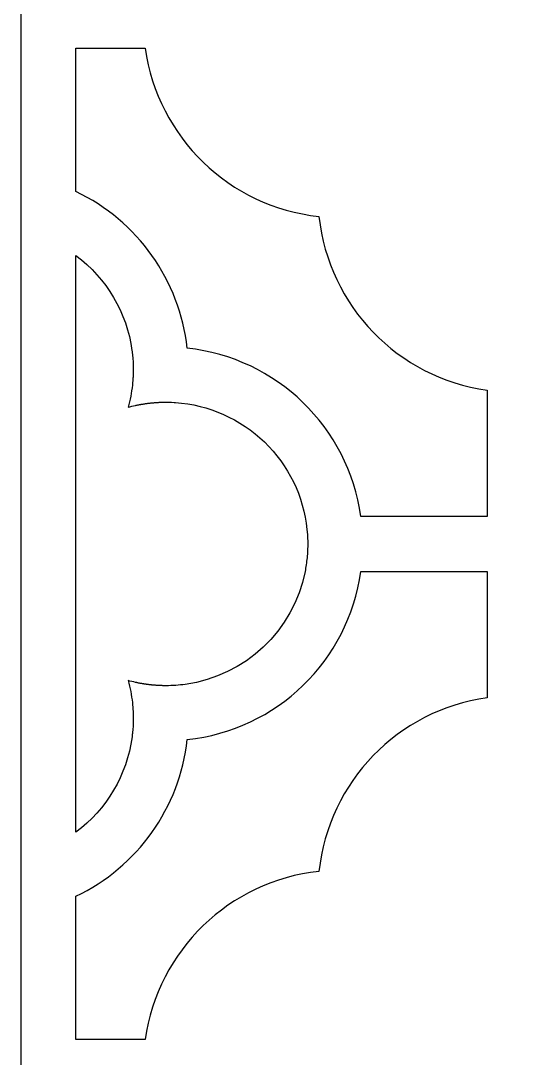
# Model space of a CAD drawing. Header units: centimetres. Extents: x -14 to -8.1, y -9 to 2.2.
# Drawn here: x -14.041 to -13.043, y -7.401 to -5.4 of the extents above; entities that cross this region are included whole.
import ezdxf

# ---------------------------------------------------------------- set-up
doc = ezdxf.new("R2010")
doc.units = ezdxf.units.CM
doc.header["$MEASUREMENT"] = 0
doc.layers.add('layer 1', color=7, linetype='Continuous')

msp = doc.modelspace()

# ---------------------------------------------------------------- linework, layer by layer
at = {"layer": 'layer 1', "lineweight": 30}
for points, knots in [([(-14.04071, 2.23468), (-14.04071, 2.23468), (-13.9345, 2.23468), (-13.9345, 2.23468), (-13.9345, 2.23468), (-13.9345, 2.23468), (-8.20693, 2.23468), (-8.20693, 2.23468), (-8.20693, 2.23468), (-8.20693, 2.23468), (-8.10073, 2.23468), (-8.10073, 2.23468), (-8.10073, 2.23468), (-8.10073, 2.23468), (-8.10073, 2.12848), (-8.10073, 2.12848), (-8.10073, 2.12848), (-8.10073, 2.12848), (-8.10073, -8.89401), (-8.10073, -8.89401), (-8.10073, -8.89401), (-8.10073, -8.89401), (-8.10073, -9.00021), (-8.10073, -9.00021), (-8.10073, -9.00021), (-8.10073, -9.00021), (-8.20693, -9.00021), (-8.20693, -9.00021), (-8.20693, -9.00021), (-8.20693, -9.00021), (-13.9345, -9.00021), (-13.9345, -9.00021), (-13.9345, -9.00021), (-13.9345, -9.00021), (-14.04071, -9.00021), (-14.04071, -9.00021), (-14.04071, -9.00021), (-14.04071, -9.00021), (-14.04071, -8.89401), (-14.04071, -8.89401), (-14.04071, -8.89401), (-14.04071, -8.89401), (-14.04071, 2.12848), (-14.04071, 2.12848), (-14.04071, 2.12848), (-14.04071, 2.12848), (-14.04071, 2.23468), (-14.04071, 2.23468)], [0, 0, 0, 0, 0.0769231, 0.0769231, 0.0769231, 0.0769231, 0.1538462, 0.1538462, 0.1538462, 0.1538462, 0.2307692, 0.2307692, 0.2307692, 0.2307692, 0.3076923, 0.3076923, 0.3076923, 0.3076923, 0.3846154, 0.3846154, 0.3846154, 0.3846154, 0.4615385, 0.4615385, 0.4615385, 0.4615385, 0.5384615, 0.5384615, 0.5384615, 0.5384615, 0.6153846, 0.6153846, 0.6153846, 0.6153846, 0.6923077, 0.6923077, 0.6923077, 0.6923077, 0.7692308, 0.7692308, 0.7692308, 0.7692308, 0.8461538, 0.8461538, 0.8461538, 0.8461538, 1, 1, 1, 1]), ([(-13.9345, -5.45354), (-13.9345, -5.45354), (-13.92429, -5.45354), (-13.92429, -5.45354), (-13.92429, -5.45354), (-13.92429, -5.45354), (-13.85188, -5.45354), (-13.85188, -5.45354), (-13.85188, -5.45354), (-13.85188, -5.45354), (-13.80071, -5.45354), (-13.80071, -5.45354), (-13.80071, -5.45354), (-13.77651, -5.62571), (-13.63864, -5.75934), (-13.46577, -5.77782), (-13.46577, -5.77782), (-13.44715, -5.95067), (-13.31368, -6.08869), (-13.1415, -6.11275), (-13.1415, -6.11275), (-13.1415, -6.11275), (-13.1415, -6.16403), (-13.1415, -6.16403), (-13.1415, -6.16403), (-13.1415, -6.16403), (-13.1415, -6.19018), (-13.1415, -6.19018), (-13.1415, -6.19018), (-13.1415, -6.19018), (-13.1415, -6.26759), (-13.1415, -6.26759), (-13.1415, -6.26759), (-13.1415, -6.26759), (-13.1415, -6.3562), (-13.1415, -6.3562), (-13.1415, -6.3562), (-13.1415, -6.3562), (-13.26322, -6.3562), (-13.26322, -6.3562), (-13.26322, -6.3562), (-13.26322, -6.3562), (-13.38494, -6.3562), (-13.38494, -6.3562), (-13.38494, -6.3562), (-13.40913, -6.18404), (-13.54701, -6.0504), (-13.71988, -6.03192), (-13.71988, -6.03192), (-13.73421, -5.90078), (-13.81536, -5.78651), (-13.93451, -5.72989), (-13.93451, -5.72989), (-13.93451, -5.72989), (-13.93451, -5.45354), (-13.93451, -5.45354)], [0, 0, 0, 0, 0.0666667, 0.0666667, 0.0666667, 0.0666667, 0.1333333, 0.1333333, 0.1333333, 0.1333333, 0.2, 0.2, 0.2, 0.2, 0.2666667, 0.2666667, 0.2666667, 0.2666667, 0.3333333, 0.3333333, 0.3333333, 0.3333333, 0.4, 0.4, 0.4, 0.4, 0.4666667, 0.4666667, 0.4666667, 0.4666667, 0.5333333, 0.5333333, 0.5333333, 0.5333333, 0.6, 0.6, 0.6, 0.6, 0.6666667, 0.6666667, 0.6666667, 0.6666667, 0.7333333, 0.7333333, 0.7333333, 0.7333333, 0.8, 0.8, 0.8, 0.8, 0.8666667, 0.8666667, 0.8666667, 0.8666667, 1, 1, 1, 1]), ([(-13.93451, -5.85317), (-13.8752, -5.89719), (-13.83617, -5.96336), (-13.82627, -6.03655), (-13.82627, -6.03655), (-13.82627, -6.03655), (-13.82612, -6.03771), (-13.82612, -6.03771), (-13.82612, -6.03771), (-13.82612, -6.03771), (-13.82599, -6.03886), (-13.82599, -6.03886), (-13.82599, -6.03886), (-13.82599, -6.03886), (-13.8257, -6.04119), (-13.8257, -6.04119), (-13.8257, -6.04119), (-13.8257, -6.04119), (-13.82549, -6.04292), (-13.82549, -6.04292), (-13.82549, -6.04292), (-13.82549, -6.04292), (-13.82537, -6.04407), (-13.82537, -6.04407), (-13.82537, -6.04407), (-13.82537, -6.04407), (-13.8252, -6.04582), (-13.8252, -6.04582), (-13.8252, -6.04582), (-13.8252, -6.04582), (-13.82506, -6.0473), (-13.82506, -6.0473), (-13.82506, -6.0473), (-13.82506, -6.0473), (-13.82493, -6.04872), (-13.82493, -6.04872), (-13.82493, -6.04872), (-13.82493, -6.04872), (-13.82483, -6.04989), (-13.82483, -6.04989), (-13.82483, -6.04989), (-13.82483, -6.04989), (-13.82476, -6.05088), (-13.82476, -6.05088), (-13.82476, -6.05088), (-13.82476, -6.05088), (-13.82465, -6.05223), (-13.82465, -6.05223), (-13.82465, -6.05223), (-13.82465, -6.05223), (-13.8243, -6.05749), (-13.8243, -6.05749), (-13.8243, -6.05749), (-13.8243, -6.05749), (-13.82423, -6.05866), (-13.82423, -6.05866), (-13.82423, -6.05866), (-13.82423, -6.05866), (-13.82419, -6.05983), (-13.82419, -6.05983), (-13.82419, -6.05983), (-13.82419, -6.05983), (-13.82412, -6.06102), (-13.82412, -6.06102), (-13.82412, -6.06102), (-13.82412, -6.06102), (-13.82409, -6.06219), (-13.82409, -6.06219), (-13.82409, -6.06219), (-13.82409, -6.06219), (-13.82403, -6.06392), (-13.82403, -6.06392), (-13.82403, -6.06392), (-13.82403, -6.06392), (-13.82392, -6.06784), (-13.82392, -6.06784), (-13.82392, -6.06784), (-13.82392, -6.06784), (-13.82391, -6.06932), (-13.82391, -6.06932), (-13.82391, -6.06932), (-13.82391, -6.06932), (-13.82387, -6.0711), (-13.82387, -6.0711), (-13.82387, -6.0711), (-13.82387, -6.0711), (-13.82385, -6.07286), (-13.82385, -6.07286), (-13.82385, -6.07286), (-13.82385, -6.07286), (-13.82387, -6.07404), (-13.82387, -6.07404), (-13.82387, -6.07404), (-13.82387, -6.07404), (-13.82387, -6.07522), (-13.82387, -6.07522), (-13.82387, -6.07522), (-13.82387, -6.07522), (-13.82391, -6.07641), (-13.82391, -6.07641), (-13.82391, -6.07641), (-13.82391, -6.07641), (-13.82391, -6.07758), (-13.82391, -6.07758), (-13.82391, -6.07758), (-13.82391, -6.07758), (-13.82394, -6.07876), (-13.82394, -6.07876), (-13.82394, -6.07876), (-13.82394, -6.07876), (-13.82396, -6.07994), (-13.82396, -6.07994), (-13.82396, -6.07994), (-13.82396, -6.07994), (-13.82399, -6.08112), (-13.82399, -6.08112), (-13.82399, -6.08112), (-13.82399, -6.08112), (-13.82403, -6.08228), (-13.82403, -6.08228), (-13.82403, -6.08228), (-13.82403, -6.08228), (-13.82409, -6.08347), (-13.82409, -6.08347), (-13.82409, -6.08347), (-13.82409, -6.08347), (-13.82412, -6.08464), (-13.82412, -6.08464), (-13.82412, -6.08464), (-13.82412, -6.08464), (-13.82419, -6.08582), (-13.82419, -6.08582), (-13.82419, -6.08582), (-13.82419, -6.08582), (-13.82423, -6.08698), (-13.82423, -6.08698), (-13.82423, -6.08698), (-13.82423, -6.08698), (-13.8243, -6.08816), (-13.8243, -6.08816), (-13.8243, -6.08816), (-13.8243, -6.08816), (-13.82436, -6.08931), (-13.82436, -6.08931), (-13.82436, -6.08931), (-13.82436, -6.08931), (-13.82444, -6.0905), (-13.82444, -6.0905), (-13.82444, -6.0905), (-13.82444, -6.0905), (-13.8245, -6.09164), (-13.8245, -6.09164), (-13.8245, -6.09164), (-13.8245, -6.09164), (-13.8246, -6.09282), (-13.8246, -6.09282), (-13.8246, -6.09282), (-13.8246, -6.09282), (-13.82468, -6.09397), (-13.82468, -6.09397), (-13.82468, -6.09397), (-13.82468, -6.09397), (-13.82478, -6.09515), (-13.82478, -6.09515), (-13.82478, -6.09515), (-13.82478, -6.09515), (-13.82487, -6.09629), (-13.82487, -6.09629), (-13.82487, -6.09629), (-13.82487, -6.09629), (-13.82499, -6.09747), (-13.82499, -6.09747), (-13.82499, -6.09747), (-13.82499, -6.09747), (-13.82508, -6.09862), (-13.82508, -6.09862), (-13.82508, -6.09862), (-13.82508, -6.09862), (-13.82519, -6.09977), (-13.82519, -6.09977), (-13.82519, -6.09977), (-13.82519, -6.09977), (-13.82529, -6.10091), (-13.82529, -6.10091), (-13.82529, -6.10091), (-13.82529, -6.10091), (-13.82542, -6.10207), (-13.82542, -6.10207), (-13.82542, -6.10207), (-13.82542, -6.10207), (-13.82554, -6.10322), (-13.82554, -6.10322), (-13.82554, -6.10322), (-13.82712, -6.11759), (-13.82986, -6.13182), (-13.83372, -6.14576), (-13.83372, -6.14576), (-13.82899, -6.14448), (-13.82423, -6.14331), (-13.81944, -6.14226), (-13.81944, -6.14226), (-13.81944, -6.14226), (-13.81833, -6.14201), (-13.81833, -6.14201), (-13.81833, -6.14201), (-13.81833, -6.14201), (-13.81721, -6.14179), (-13.81721, -6.14179), (-13.81721, -6.14179), (-13.81721, -6.14179), (-13.8161, -6.14153), (-13.8161, -6.14153), (-13.8161, -6.14153), (-13.8161, -6.14153), (-13.81498, -6.14132), (-13.81498, -6.14132), (-13.81498, -6.14132), (-13.81498, -6.14132), (-13.81387, -6.1411), (-13.81387, -6.1411), (-13.81387, -6.1411), (-13.81387, -6.1411), (-13.81276, -6.14088), (-13.81276, -6.14088), (-13.81276, -6.14088), (-13.81276, -6.14088), (-13.81163, -6.14066), (-13.81163, -6.14066), (-13.81163, -6.14066), (-13.81163, -6.14066), (-13.81052, -6.14047), (-13.81052, -6.14047), (-13.81052, -6.14047), (-13.81052, -6.14047), (-13.80938, -6.14025), (-13.80938, -6.14025), (-13.80938, -6.14025), (-13.80938, -6.14025), (-13.80827, -6.14005), (-13.80827, -6.14005), (-13.80827, -6.14005), (-13.80827, -6.14005), (-13.80713, -6.13984), (-13.80713, -6.13984), (-13.80713, -6.13984), (-13.80713, -6.13984), (-13.80601, -6.13968), (-13.80601, -6.13968), (-13.80601, -6.13968), (-13.80601, -6.13968), (-13.80487, -6.13948), (-13.80487, -6.13948), (-13.80487, -6.13948), (-13.80487, -6.13948), (-13.80374, -6.1393), (-13.80374, -6.1393), (-13.80374, -6.1393), (-13.80374, -6.1393), (-13.8026, -6.13912), (-13.8026, -6.13912), (-13.8026, -6.13912), (-13.8026, -6.13912), (-13.80148, -6.13895), (-13.80148, -6.13895), (-13.80148, -6.13895), (-13.80148, -6.13895), (-13.80033, -6.13877), (-13.80033, -6.13877), (-13.80033, -6.13877), (-13.80033, -6.13877), (-13.79918, -6.13861), (-13.79918, -6.13861), (-13.79918, -6.13861), (-13.79918, -6.13861), (-13.79803, -6.13844), (-13.79803, -6.13844), (-13.79803, -6.13844), (-13.79803, -6.13844), (-13.79691, -6.13831), (-13.79691, -6.13831), (-13.79691, -6.13831), (-13.79691, -6.13831), (-13.79576, -6.13814), (-13.79576, -6.13814), (-13.79576, -6.13814), (-13.79576, -6.13814), (-13.79461, -6.13802), (-13.79461, -6.13802), (-13.79461, -6.13802), (-13.79461, -6.13802), (-13.79347, -6.13785), (-13.79347, -6.13785), (-13.79347, -6.13785), (-13.79347, -6.13785), (-13.79233, -6.13773), (-13.79233, -6.13773), (-13.79233, -6.13773), (-13.79233, -6.13773), (-13.79117, -6.13759), (-13.79117, -6.13759), (-13.79117, -6.13759), (-13.79117, -6.13759), (-13.79003, -6.13747), (-13.79003, -6.13747), (-13.79003, -6.13747), (-13.79003, -6.13747), (-13.78887, -6.13734), (-13.78887, -6.13734), (-13.78887, -6.13734), (-13.78887, -6.13734), (-13.78772, -6.13724), (-13.78772, -6.13724), (-13.78772, -6.13724), (-13.78772, -6.13724), (-13.78658, -6.13712), (-13.78658, -6.13712), (-13.78658, -6.13712), (-13.78658, -6.13712), (-13.78543, -6.13703), (-13.78543, -6.13703), (-13.78543, -6.13703), (-13.78543, -6.13703), (-13.78425, -6.13692), (-13.78425, -6.13692), (-13.78425, -6.13692), (-13.78425, -6.13692), (-13.78311, -6.13682), (-13.78311, -6.13682), (-13.78311, -6.13682), (-13.78311, -6.13682), (-13.78192, -6.13672), (-13.78192, -6.13672), (-13.78192, -6.13672), (-13.78192, -6.13672), (-13.78078, -6.13664), (-13.78078, -6.13664), (-13.78078, -6.13664), (-13.78078, -6.13664), (-13.7796, -6.13654), (-13.7796, -6.13654), (-13.7796, -6.13654), (-13.7796, -6.13654), (-13.77845, -6.13647), (-13.77845, -6.13647), (-13.77845, -6.13647), (-13.77845, -6.13647), (-13.77727, -6.1364), (-13.77727, -6.1364), (-13.77727, -6.1364), (-13.77727, -6.1364), (-13.77612, -6.13633), (-13.77612, -6.13633), (-13.77612, -6.13633), (-13.77612, -6.13633), (-13.77493, -6.13628), (-13.77493, -6.13628), (-13.77493, -6.13628), (-13.77493, -6.13628), (-13.77378, -6.13624), (-13.77378, -6.13624), (-13.77378, -6.13624), (-13.77378, -6.13624), (-13.7726, -6.13617), (-13.7726, -6.13617), (-13.7726, -6.13617), (-13.7726, -6.13617), (-13.77142, -6.13613), (-13.77142, -6.13613), (-13.77142, -6.13613), (-13.77142, -6.13613), (-13.77024, -6.13606), (-13.77024, -6.13606), (-13.77024, -6.13606), (-13.77024, -6.13606), (-13.76908, -6.13603), (-13.76908, -6.13603), (-13.76908, -6.13603), (-13.76908, -6.13603), (-13.76789, -6.136), (-13.76789, -6.136), (-13.76789, -6.136), (-13.76789, -6.136), (-13.76672, -6.13598), (-13.76672, -6.13598), (-13.76672, -6.13598), (-13.76672, -6.13598), (-13.76554, -6.13595), (-13.76554, -6.13595), (-13.76554, -6.13595), (-13.76554, -6.13595), (-13.76436, -6.13595), (-13.76436, -6.13595), (-13.76436, -6.13595), (-13.76436, -6.13595), (-13.76318, -6.13591), (-13.76318, -6.13591), (-13.76318, -6.13591), (-13.76318, -6.13591), (-13.76201, -6.13591), (-13.76201, -6.13591), (-13.76201, -6.13591), (-13.76201, -6.13591), (-13.76081, -6.13589), (-13.76081, -6.13589), (-13.76081, -6.13589), (-13.76081, -6.13589), (-13.75963, -6.13591), (-13.75963, -6.13591), (-13.75963, -6.13591), (-13.75963, -6.13591), (-13.7582, -6.13592), (-13.7582, -6.13592), (-13.7582, -6.13592), (-13.7582, -6.13592), (-13.75667, -6.13595), (-13.75667, -6.13595), (-13.75667, -6.13595), (-13.75667, -6.13595), (-13.75162, -6.13607), (-13.75162, -6.13607), (-13.75162, -6.13607), (-13.75162, -6.13607), (-13.75017, -6.13614), (-13.75017, -6.13614), (-13.75017, -6.13614), (-13.75017, -6.13614), (-13.74488, -6.13639), (-13.74488, -6.13639), (-13.74488, -6.13639), (-13.74488, -6.13639), (-13.74371, -6.13646), (-13.74371, -6.13646), (-13.74371, -6.13646), (-13.74371, -6.13646), (-13.74252, -6.13653), (-13.74252, -6.13653), (-13.74252, -6.13653), (-13.67817, -6.14095), (-13.61741, -6.16795), (-13.57097, -6.21273), (-13.57097, -6.21273), (-13.52453, -6.25751), (-13.49543, -6.31734), (-13.48885, -6.38152), (-13.48885, -6.38152), (-13.48885, -6.38152), (-13.48846, -6.38567), (-13.48846, -6.38567), (-13.48846, -6.38567), (-13.48846, -6.38567), (-13.48833, -6.38734), (-13.48833, -6.38734), (-13.48833, -6.38734), (-13.48803, -6.39111), (-13.48781, -6.39489), (-13.48765, -6.39868), (-13.48765, -6.39868), (-13.48765, -6.39868), (-13.48761, -6.39994), (-13.48761, -6.39994), (-13.48761, -6.39994), (-13.48761, -6.39994), (-13.48754, -6.40162), (-13.48754, -6.40162), (-13.48754, -6.40162), (-13.48754, -6.40162), (-13.48748, -6.40404), (-13.48748, -6.40404), (-13.48748, -6.40404), (-13.48748, -6.40404), (-13.48747, -6.40534), (-13.48747, -6.40534), (-13.48747, -6.40534), (-13.48747, -6.40534), (-13.48744, -6.40671), (-13.48744, -6.40671), (-13.48744, -6.40671), (-13.48744, -6.40671), (-13.48743, -6.40844), (-13.48743, -6.40844), (-13.48743, -6.40844), (-13.48743, -6.40844), (-13.48743, -6.41012), (-13.48743, -6.41012), (-13.48743, -6.41012), (-13.48743, -6.41012), (-13.48744, -6.41181), (-13.48744, -6.41181), (-13.48744, -6.41181), (-13.48744, -6.41181), (-13.48747, -6.41317), (-13.48747, -6.41317), (-13.48747, -6.41317), (-13.48747, -6.41317), (-13.48748, -6.41436), (-13.48748, -6.41436), (-13.48748, -6.41436), (-13.48748, -6.41436), (-13.48751, -6.41605), (-13.48751, -6.41605), (-13.48751, -6.41605), (-13.48751, -6.41605), (-13.48757, -6.41775), (-13.48757, -6.41775), (-13.48757, -6.41775), (-13.48757, -6.41775), (-13.48761, -6.41892), (-13.48761, -6.41892), (-13.48761, -6.41892), (-13.48778, -6.42329), (-13.48804, -6.42766), (-13.48839, -6.43202), (-13.48839, -6.43202), (-13.48839, -6.43202), (-13.48875, -6.4362), (-13.48875, -6.4362), (-13.48875, -6.4362), (-13.48966, -6.44497), (-13.49094, -6.4537), (-13.49261, -6.46236), (-13.49261, -6.46236), (-13.51509, -6.57676), (-13.60794, -6.66426), (-13.72345, -6.68011), (-13.72345, -6.68011), (-13.72949, -6.68094), (-13.73557, -6.68157), (-13.74166, -6.68199), (-13.74166, -6.68199), (-13.74166, -6.68199), (-13.7431, -6.68209), (-13.7431, -6.68209), (-13.7431, -6.68209), (-13.7431, -6.68209), (-13.74428, -6.68216), (-13.74428, -6.68216), (-13.74428, -6.68216), (-13.74428, -6.68216), (-13.75017, -6.68245), (-13.75017, -6.68245), (-13.75017, -6.68245), (-13.75017, -6.68245), (-13.75162, -6.68251), (-13.75162, -6.68251), (-13.75162, -6.68251), (-13.75162, -6.68251), (-13.75581, -6.68263), (-13.75581, -6.68263), (-13.75581, -6.68263), (-13.75581, -6.68263), (-13.75727, -6.68264), (-13.75727, -6.68264), (-13.75727, -6.68264), (-13.75727, -6.68264), (-13.75906, -6.68267), (-13.75906, -6.68267), (-13.75906, -6.68267), (-13.75906, -6.68267), (-13.76081, -6.6827), (-13.76081, -6.6827), (-13.76081, -6.6827), (-13.76081, -6.6827), (-13.76201, -6.68267), (-13.76201, -6.68267), (-13.76201, -6.68267), (-13.76201, -6.68267), (-13.76318, -6.68267), (-13.76318, -6.68267), (-13.76318, -6.68267), (-13.76318, -6.68267), (-13.76436, -6.68264), (-13.76436, -6.68264), (-13.76436, -6.68264), (-13.76436, -6.68264), (-13.76554, -6.68264), (-13.76554, -6.68264), (-13.76554, -6.68264), (-13.76554, -6.68264), (-13.76672, -6.68261), (-13.76672, -6.68261), (-13.76672, -6.68261), (-13.76672, -6.68261), (-13.76789, -6.68259), (-13.76789, -6.68259), (-13.76789, -6.68259), (-13.76789, -6.68259), (-13.76908, -6.68256), (-13.76908, -6.68256), (-13.76908, -6.68256), (-13.76908, -6.68256), (-13.77024, -6.68252), (-13.77024, -6.68252), (-13.77024, -6.68252), (-13.77024, -6.68252), (-13.77142, -6.68246), (-13.77142, -6.68246), (-13.77142, -6.68246), (-13.77142, -6.68246), (-13.7726, -6.68242), (-13.7726, -6.68242), (-13.7726, -6.68242), (-13.7726, -6.68242), (-13.77378, -6.68235), (-13.77378, -6.68235), (-13.77378, -6.68235), (-13.77378, -6.68235), (-13.77493, -6.68231), (-13.77493, -6.68231), (-13.77493, -6.68231), (-13.77493, -6.68231), (-13.77612, -6.68224), (-13.77612, -6.68224), (-13.77612, -6.68224), (-13.77612, -6.68224), (-13.77726, -6.68218), (-13.77726, -6.68218), (-13.77726, -6.68218), (-13.77726, -6.68218), (-13.77844, -6.68211), (-13.77844, -6.68211), (-13.77844, -6.68211), (-13.77844, -6.68211), (-13.77959, -6.68205), (-13.77959, -6.68205), (-13.77959, -6.68205), (-13.77959, -6.68205), (-13.78077, -6.68195), (-13.78077, -6.68195), (-13.78077, -6.68195), (-13.78077, -6.68195), (-13.78191, -6.68187), (-13.78191, -6.68187), (-13.78191, -6.68187), (-13.78191, -6.68187), (-13.7831, -6.68177), (-13.7831, -6.68177), (-13.7831, -6.68177), (-13.7831, -6.68177), (-13.78424, -6.68167), (-13.78424, -6.68167), (-13.78424, -6.68167), (-13.78424, -6.68167), (-13.7854, -6.68155), (-13.7854, -6.68155), (-13.7854, -6.68155), (-13.7854, -6.68155), (-13.78656, -6.68147), (-13.78656, -6.68147), (-13.78656, -6.68147), (-13.78656, -6.68147), (-13.7877, -6.68135), (-13.7877, -6.68135), (-13.7877, -6.68135), (-13.7877, -6.68135), (-13.78885, -6.68125), (-13.78885, -6.68125), (-13.78885, -6.68125), (-13.78885, -6.68125), (-13.79001, -6.68112), (-13.79001, -6.68112), (-13.79001, -6.68112), (-13.79001, -6.68112), (-13.79115, -6.68099), (-13.79115, -6.68099), (-13.79115, -6.68099), (-13.79115, -6.68099), (-13.7923, -6.68085), (-13.7923, -6.68085), (-13.7923, -6.68085), (-13.7923, -6.68085), (-13.79345, -6.68072), (-13.79345, -6.68072), (-13.79345, -6.68072), (-13.79345, -6.68072), (-13.79459, -6.68057), (-13.79459, -6.68057), (-13.79459, -6.68057), (-13.79459, -6.68057), (-13.79574, -6.68044), (-13.79574, -6.68044), (-13.79574, -6.68044), (-13.79574, -6.68044), (-13.79689, -6.68028), (-13.79689, -6.68028), (-13.79689, -6.68028), (-13.79689, -6.68028), (-13.79801, -6.68015), (-13.79801, -6.68015), (-13.79801, -6.68015), (-13.79801, -6.68015), (-13.79915, -6.67998), (-13.79915, -6.67998), (-13.79915, -6.67998), (-13.79915, -6.67998), (-13.80029, -6.67982), (-13.80029, -6.67982), (-13.80029, -6.67982), (-13.80029, -6.67982), (-13.80145, -6.67963), (-13.80145, -6.67963), (-13.80145, -6.67963), (-13.80145, -6.67963), (-13.80257, -6.67947), (-13.80257, -6.67947), (-13.80257, -6.67947), (-13.80257, -6.67947), (-13.80371, -6.67929), (-13.80371, -6.67929), (-13.80371, -6.67929), (-13.80371, -6.67929), (-13.80483, -6.67911), (-13.80483, -6.67911), (-13.80483, -6.67911), (-13.80483, -6.67911), (-13.80598, -6.67891), (-13.80598, -6.67891), (-13.80598, -6.67891), (-13.80598, -6.67891), (-13.8071, -6.67874), (-13.8071, -6.67874), (-13.8071, -6.67874), (-13.8071, -6.67874), (-13.80824, -6.67853), (-13.80824, -6.67853), (-13.80824, -6.67853), (-13.80824, -6.67853), (-13.80935, -6.67834), (-13.80935, -6.67834), (-13.80935, -6.67834), (-13.80935, -6.67834), (-13.81048, -6.67811), (-13.81048, -6.67811), (-13.81048, -6.67811), (-13.81048, -6.67811), (-13.81159, -6.67793), (-13.81159, -6.67793), (-13.81159, -6.67793), (-13.81159, -6.67793), (-13.81271, -6.6777), (-13.81271, -6.6777), (-13.81271, -6.6777), (-13.81271, -6.6777), (-13.81383, -6.67749), (-13.81383, -6.67749), (-13.81383, -6.67749), (-13.81383, -6.67749), (-13.81494, -6.67726), (-13.81494, -6.67726), (-13.81494, -6.67726), (-13.81494, -6.67726), (-13.81606, -6.67706), (-13.81606, -6.67706), (-13.81606, -6.67706), (-13.81606, -6.67706), (-13.81717, -6.6768), (-13.81717, -6.6768), (-13.81717, -6.6768), (-13.81717, -6.6768), (-13.81829, -6.67657), (-13.81829, -6.67657), (-13.81829, -6.67657), (-13.81829, -6.67657), (-13.8194, -6.67632), (-13.8194, -6.67632), (-13.8194, -6.67632), (-13.82419, -6.67529), (-13.82894, -6.67412), (-13.83366, -6.67283), (-13.83366, -6.67283), (-13.82985, -6.68677), (-13.82714, -6.701), (-13.82555, -6.71537), (-13.82555, -6.71537), (-13.82555, -6.71537), (-13.82543, -6.71652), (-13.82543, -6.71652), (-13.82543, -6.71652), (-13.82543, -6.71652), (-13.8253, -6.71767), (-13.8253, -6.71767), (-13.8253, -6.71767), (-13.8253, -6.71767), (-13.8252, -6.71882), (-13.8252, -6.71882), (-13.8252, -6.71882), (-13.8252, -6.71882), (-13.82508, -6.71997), (-13.82508, -6.71997), (-13.82508, -6.71997), (-13.82508, -6.71997), (-13.82499, -6.72111), (-13.82499, -6.72111), (-13.82499, -6.72111), (-13.82499, -6.72111), (-13.82487, -6.72229), (-13.82487, -6.72229), (-13.82487, -6.72229), (-13.82487, -6.72229), (-13.82478, -6.72344), (-13.82478, -6.72344), (-13.82478, -6.72344), (-13.82478, -6.72344), (-13.82468, -6.72462), (-13.82468, -6.72462), (-13.82468, -6.72462), (-13.82468, -6.72462), (-13.8246, -6.72576), (-13.8246, -6.72576), (-13.8246, -6.72576), (-13.8246, -6.72576), (-13.8245, -6.72695), (-13.8245, -6.72695), (-13.8245, -6.72695), (-13.8245, -6.72695), (-13.82444, -6.72809), (-13.82444, -6.72809), (-13.82444, -6.72809), (-13.82444, -6.72809), (-13.82436, -6.72926), (-13.82436, -6.72926), (-13.82436, -6.72926), (-13.82436, -6.72926), (-13.8243, -6.73043), (-13.8243, -6.73043), (-13.8243, -6.73043), (-13.8243, -6.73043), (-13.82423, -6.7316), (-13.82423, -6.7316), (-13.82423, -6.7316), (-13.82423, -6.7316), (-13.82419, -6.73277), (-13.82419, -6.73277), (-13.82419, -6.73277), (-13.82419, -6.73277), (-13.82412, -6.73394), (-13.82412, -6.73394), (-13.82412, -6.73394), (-13.82412, -6.73394), (-13.82409, -6.73512), (-13.82409, -6.73512), (-13.82409, -6.73512), (-13.82409, -6.73512), (-13.82403, -6.73631), (-13.82403, -6.73631), (-13.82403, -6.73631), (-13.82403, -6.73631), (-13.82399, -6.73747), (-13.82399, -6.73747), (-13.82399, -6.73747), (-13.82399, -6.73747), (-13.82396, -6.73865), (-13.82396, -6.73865), (-13.82396, -6.73865), (-13.82396, -6.73865), (-13.82394, -6.73982), (-13.82394, -6.73982), (-13.82394, -6.73982), (-13.82394, -6.73982), (-13.82391, -6.74101), (-13.82391, -6.74101), (-13.82391, -6.74101), (-13.82391, -6.74101), (-13.82391, -6.74218), (-13.82391, -6.74218), (-13.82391, -6.74218), (-13.82391, -6.74218), (-13.82387, -6.74336), (-13.82387, -6.74336), (-13.82387, -6.74336), (-13.82387, -6.74336), (-13.82387, -6.74454), (-13.82387, -6.74454), (-13.82387, -6.74454), (-13.82387, -6.74454), (-13.82385, -6.74573), (-13.82385, -6.74573), (-13.82385, -6.74573), (-13.82385, -6.74573), (-13.82387, -6.7469), (-13.82387, -6.7469), (-13.82387, -6.7469), (-13.82387, -6.7469), (-13.82389, -6.74834), (-13.82389, -6.74834), (-13.82389, -6.74834), (-13.82389, -6.74834), (-13.82391, -6.74987), (-13.82391, -6.74987), (-13.82391, -6.74987), (-13.82391, -6.74987), (-13.82399, -6.75386), (-13.82399, -6.75386), (-13.82399, -6.75386), (-13.82399, -6.75386), (-13.82409, -6.75639), (-13.82409, -6.75639), (-13.82409, -6.75639), (-13.82409, -6.75639), (-13.82412, -6.75757), (-13.82412, -6.75757), (-13.82412, -6.75757), (-13.82412, -6.75757), (-13.82419, -6.75875), (-13.82419, -6.75875), (-13.82419, -6.75875), (-13.82419, -6.75875), (-13.82422, -6.75978), (-13.82422, -6.75978), (-13.82422, -6.75978), (-13.82422, -6.75978), (-13.8243, -6.76109), (-13.8243, -6.76109), (-13.8243, -6.76109), (-13.8243, -6.76109), (-13.82464, -6.76622), (-13.82464, -6.76622), (-13.82464, -6.76622), (-13.82464, -6.76622), (-13.82475, -6.76753), (-13.82475, -6.76753), (-13.82475, -6.76753), (-13.82475, -6.76753), (-13.82483, -6.76869), (-13.82483, -6.76869), (-13.82483, -6.76869), (-13.82483, -6.76869), (-13.82493, -6.76987), (-13.82493, -6.76987), (-13.82493, -6.76987), (-13.82493, -6.76987), (-13.82505, -6.77101), (-13.82505, -6.77101), (-13.82505, -6.77101), (-13.82505, -6.77101), (-13.82514, -6.77213), (-13.82514, -6.77213), (-13.82514, -6.77213), (-13.82514, -6.77213), (-13.82529, -6.77377), (-13.82529, -6.77377), (-13.82529, -6.77377), (-13.82529, -6.77377), (-13.82544, -6.77509), (-13.82544, -6.77509), (-13.82544, -6.77509), (-13.82544, -6.77509), (-13.82563, -6.77683), (-13.82563, -6.77683), (-13.82563, -6.77683), (-13.82563, -6.77683), (-13.82589, -6.77894), (-13.82589, -6.77894), (-13.82589, -6.77894), (-13.82589, -6.77894), (-13.82605, -6.7803), (-13.82605, -6.7803), (-13.82605, -6.7803), (-13.82605, -6.7803), (-13.8262, -6.78145), (-13.8262, -6.78145), (-13.8262, -6.78145), (-13.83599, -6.85484), (-13.87508, -6.9212), (-13.9345, -6.96536), (-13.9345, -6.96536), (-13.9345, -6.96536), (-13.9345, -5.85317), (-13.9345, -5.85317)], [0, 0, 0, 0, 0.0041152, 0.0041152, 0.0041152, 0.0041152, 0.0082305, 0.0082305, 0.0082305, 0.0082305, 0.0123457, 0.0123457, 0.0123457, 0.0123457, 0.0164609, 0.0164609, 0.0164609, 0.0164609, 0.0205761, 0.0205761, 0.0205761, 0.0205761, 0.0246914, 0.0246914, 0.0246914, 0.0246914, 0.0288066, 0.0288066, 0.0288066, 0.0288066, 0.0329218, 0.0329218, 0.0329218, 0.0329218, 0.037037, 0.037037, 0.037037, 0.037037, 0.0411523, 0.0411523, 0.0411523, 0.0411523, 0.0452675, 0.0452675, 0.0452675, 0.0452675, 0.0493827, 0.0493827, 0.0493827, 0.0493827, 0.0534979, 0.0534979, 0.0534979, 0.0534979, 0.0576132, 0.0576132, 0.0576132, 0.0576132, 0.0617284, 0.0617284, 0.0617284, 0.0617284, 0.0658436, 0.0658436, 0.0658436, 0.0658436, 0.0699588, 0.0699588, 0.0699588, 0.0699588, 0.0740741, 0.0740741, 0.0740741, 0.0740741, 0.0781893, 0.0781893, 0.0781893, 0.0781893, 0.0823045, 0.0823045, 0.0823045, 0.0823045, 0.0864198, 0.0864198, 0.0864198, 0.0864198, 0.090535, 0.090535, 0.090535, 0.090535, 0.0946502, 0.0946502, 0.0946502, 0.0946502, 0.0987654, 0.0987654, 0.0987654, 0.0987654, 0.1028807, 0.1028807, 0.1028807, 0.1028807, 0.1069959, 0.1069959, 0.1069959, 0.1069959, 0.1111111, 0.1111111, 0.1111111, 0.1111111, 0.1152263, 0.1152263, 0.1152263, 0.1152263, 0.1193416, 0.1193416, 0.1193416, 0.1193416, 0.1234568, 0.1234568, 0.1234568, 0.1234568, 0.127572, 0.127572, 0.127572, 0.127572, 0.1316872, 0.1316872, 0.1316872, 0.1316872, 0.1358025, 0.1358025, 0.1358025, 0.1358025, 0.1399177, 0.1399177, 0.1399177, 0.1399177, 0.1440329, 0.1440329, 0.1440329, 0.1440329, 0.1481481, 0.1481481, 0.1481481, 0.1481481, 0.1522634, 0.1522634, 0.1522634, 0.1522634, 0.1563786, 0.1563786, 0.1563786, 0.1563786, 0.1604938, 0.1604938, 0.1604938, 0.1604938, 0.1646091, 0.1646091, 0.1646091, 0.1646091, 0.1687243, 0.1687243, 0.1687243, 0.1687243, 0.1728395, 0.1728395, 0.1728395, 0.1728395, 0.1769547, 0.1769547, 0.1769547, 0.1769547, 0.18107, 0.18107, 0.18107, 0.18107, 0.1851852, 0.1851852, 0.1851852, 0.1851852, 0.1893004, 0.1893004, 0.1893004, 0.1893004, 0.1934156, 0.1934156, 0.1934156, 0.1934156, 0.1975309, 0.1975309, 0.1975309, 0.1975309, 0.2016461, 0.2016461, 0.2016461, 0.2016461, 0.2057613, 0.2057613, 0.2057613, 0.2057613, 0.2098765, 0.2098765, 0.2098765, 0.2098765, 0.2139918, 0.2139918, 0.2139918, 0.2139918, 0.218107, 0.218107, 0.218107, 0.218107, 0.2222222, 0.2222222, 0.2222222, 0.2222222, 0.2263374, 0.2263374, 0.2263374, 0.2263374, 0.2304527, 0.2304527, 0.2304527, 0.2304527, 0.2345679, 0.2345679, 0.2345679, 0.2345679, 0.2386831, 0.2386831, 0.2386831, 0.2386831, 0.2427984, 0.2427984, 0.2427984, 0.2427984, 0.2469136, 0.2469136, 0.2469136, 0.2469136, 0.2510288, 0.2510288, 0.2510288, 0.2510288, 0.255144, 0.255144, 0.255144, 0.255144, 0.2592593, 0.2592593, 0.2592593, 0.2592593, 0.2633745, 0.2633745, 0.2633745, 0.2633745, 0.2674897, 0.2674897, 0.2674897, 0.2674897, 0.2716049, 0.2716049, 0.2716049, 0.2716049, 0.2757202, 0.2757202, 0.2757202, 0.2757202, 0.2798354, 0.2798354, 0.2798354, 0.2798354, 0.2839506, 0.2839506, 0.2839506, 0.2839506, 0.2880658, 0.2880658, 0.2880658, 0.2880658, 0.2921811, 0.2921811, 0.2921811, 0.2921811, 0.2962963, 0.2962963, 0.2962963, 0.2962963, 0.3004115, 0.3004115, 0.3004115, 0.3004115, 0.3045267, 0.3045267, 0.3045267, 0.3045267, 0.308642, 0.308642, 0.308642, 0.308642, 0.3127572, 0.3127572, 0.3127572, 0.3127572, 0.3168724, 0.3168724, 0.3168724, 0.3168724, 0.3209877, 0.3209877, 0.3209877, 0.3209877, 0.3251029, 0.3251029, 0.3251029, 0.3251029, 0.3292181, 0.3292181, 0.3292181, 0.3292181, 0.3333333, 0.3333333, 0.3333333, 0.3333333, 0.3374486, 0.3374486, 0.3374486, 0.3374486, 0.3415638, 0.3415638, 0.3415638, 0.3415638, 0.345679, 0.345679, 0.345679, 0.345679, 0.3497942, 0.3497942, 0.3497942, 0.3497942, 0.3539095, 0.3539095, 0.3539095, 0.3539095, 0.3580247, 0.3580247, 0.3580247, 0.3580247, 0.3621399, 0.3621399, 0.3621399, 0.3621399, 0.3662551, 0.3662551, 0.3662551, 0.3662551, 0.3703704, 0.3703704, 0.3703704, 0.3703704, 0.3744856, 0.3744856, 0.3744856, 0.3744856, 0.3786008, 0.3786008, 0.3786008, 0.3786008, 0.382716, 0.382716, 0.382716, 0.382716, 0.3868313, 0.3868313, 0.3868313, 0.3868313, 0.3909465, 0.3909465, 0.3909465, 0.3909465, 0.3950617, 0.3950617, 0.3950617, 0.3950617, 0.399177, 0.399177, 0.399177, 0.399177, 0.4032922, 0.4032922, 0.4032922, 0.4032922, 0.4074074, 0.4074074, 0.4074074, 0.4074074, 0.4115226, 0.4115226, 0.4115226, 0.4115226, 0.4156379, 0.4156379, 0.4156379, 0.4156379, 0.4197531, 0.4197531, 0.4197531, 0.4197531, 0.4238683, 0.4238683, 0.4238683, 0.4238683, 0.4279835, 0.4279835, 0.4279835, 0.4279835, 0.4320988, 0.4320988, 0.4320988, 0.4320988, 0.436214, 0.436214, 0.436214, 0.436214, 0.4403292, 0.4403292, 0.4403292, 0.4403292, 0.4444444, 0.4444444, 0.4444444, 0.4444444, 0.4485597, 0.4485597, 0.4485597, 0.4485597, 0.4526749, 0.4526749, 0.4526749, 0.4526749, 0.4567901, 0.4567901, 0.4567901, 0.4567901, 0.4609053, 0.4609053, 0.4609053, 0.4609053, 0.4650206, 0.4650206, 0.4650206, 0.4650206, 0.4691358, 0.4691358, 0.4691358, 0.4691358, 0.473251, 0.473251, 0.473251, 0.473251, 0.4773663, 0.4773663, 0.4773663, 0.4773663, 0.4814815, 0.4814815, 0.4814815, 0.4814815, 0.4855967, 0.4855967, 0.4855967, 0.4855967, 0.4897119, 0.4897119, 0.4897119, 0.4897119, 0.4938272, 0.4938272, 0.4938272, 0.4938272, 0.4979424, 0.4979424, 0.4979424, 0.4979424, 0.5020576, 0.5020576, 0.5020576, 0.5020576, 0.5061728, 0.5061728, 0.5061728, 0.5061728, 0.5102881, 0.5102881, 0.5102881, 0.5102881, 0.5144033, 0.5144033, 0.5144033, 0.5144033, 0.5185185, 0.5185185, 0.5185185, 0.5185185, 0.5226337, 0.5226337, 0.5226337, 0.5226337, 0.526749, 0.526749, 0.526749, 0.526749, 0.5308642, 0.5308642, 0.5308642, 0.5308642, 0.5349794, 0.5349794, 0.5349794, 0.5349794, 0.5390947, 0.5390947, 0.5390947, 0.5390947, 0.5432099, 0.5432099, 0.5432099, 0.5432099, 0.5473251, 0.5473251, 0.5473251, 0.5473251, 0.5514403, 0.5514403, 0.5514403, 0.5514403, 0.5555556, 0.5555556, 0.5555556, 0.5555556, 0.5596708, 0.5596708, 0.5596708, 0.5596708, 0.563786, 0.563786, 0.563786, 0.563786, 0.5679012, 0.5679012, 0.5679012, 0.5679012, 0.5720165, 0.5720165, 0.5720165, 0.5720165, 0.5761317, 0.5761317, 0.5761317, 0.5761317, 0.5802469, 0.5802469, 0.5802469, 0.5802469, 0.5843621, 0.5843621, 0.5843621, 0.5843621, 0.5884774, 0.5884774, 0.5884774, 0.5884774, 0.5925926, 0.5925926, 0.5925926, 0.5925926, 0.5967078, 0.5967078, 0.5967078, 0.5967078, 0.600823, 0.600823, 0.600823, 0.600823, 0.6049383, 0.6049383, 0.6049383, 0.6049383, 0.6090535, 0.6090535, 0.6090535, 0.6090535, 0.6131687, 0.6131687, 0.6131687, 0.6131687, 0.617284, 0.617284, 0.617284, 0.617284, 0.6213992, 0.6213992, 0.6213992, 0.6213992, 0.6255144, 0.6255144, 0.6255144, 0.6255144, 0.6296296, 0.6296296, 0.6296296, 0.6296296, 0.6337449, 0.6337449, 0.6337449, 0.6337449, 0.6378601, 0.6378601, 0.6378601, 0.6378601, 0.6419753, 0.6419753, 0.6419753, 0.6419753, 0.6460905, 0.6460905, 0.6460905, 0.6460905, 0.6502058, 0.6502058, 0.6502058, 0.6502058, 0.654321, 0.654321, 0.654321, 0.654321, 0.6584362, 0.6584362, 0.6584362, 0.6584362, 0.6625514, 0.6625514, 0.6625514, 0.6625514, 0.6666667, 0.6666667, 0.6666667, 0.6666667, 0.6707819, 0.6707819, 0.6707819, 0.6707819, 0.6748971, 0.6748971, 0.6748971, 0.6748971, 0.6790123, 0.6790123, 0.6790123, 0.6790123, 0.6831276, 0.6831276, 0.6831276, 0.6831276, 0.6872428, 0.6872428, 0.6872428, 0.6872428, 0.691358, 0.691358, 0.691358, 0.691358, 0.6954733, 0.6954733, 0.6954733, 0.6954733, 0.6995885, 0.6995885, 0.6995885, 0.6995885, 0.7037037, 0.7037037, 0.7037037, 0.7037037, 0.7078189, 0.7078189, 0.7078189, 0.7078189, 0.7119342, 0.7119342, 0.7119342, 0.7119342, 0.7160494, 0.7160494, 0.7160494, 0.7160494, 0.7201646, 0.7201646, 0.7201646, 0.7201646, 0.7242798, 0.7242798, 0.7242798, 0.7242798, 0.7283951, 0.7283951, 0.7283951, 0.7283951, 0.7325103, 0.7325103, 0.7325103, 0.7325103, 0.7366255, 0.7366255, 0.7366255, 0.7366255, 0.7407407, 0.7407407, 0.7407407, 0.7407407, 0.744856, 0.744856, 0.744856, 0.744856, 0.7489712, 0.7489712, 0.7489712, 0.7489712, 0.7530864, 0.7530864, 0.7530864, 0.7530864, 0.7572016, 0.7572016, 0.7572016, 0.7572016, 0.7613169, 0.7613169, 0.7613169, 0.7613169, 0.7654321, 0.7654321, 0.7654321, 0.7654321, 0.7695473, 0.7695473, 0.7695473, 0.7695473, 0.7736626, 0.7736626, 0.7736626, 0.7736626, 0.7777778, 0.7777778, 0.7777778, 0.7777778, 0.781893, 0.781893, 0.781893, 0.781893, 0.7860082, 0.7860082, 0.7860082, 0.7860082, 0.7901235, 0.7901235, 0.7901235, 0.7901235, 0.7942387, 0.7942387, 0.7942387, 0.7942387, 0.7983539, 0.7983539, 0.7983539, 0.7983539, 0.8024691, 0.8024691, 0.8024691, 0.8024691, 0.8065844, 0.8065844, 0.8065844, 0.8065844, 0.8106996, 0.8106996, 0.8106996, 0.8106996, 0.8148148, 0.8148148, 0.8148148, 0.8148148, 0.81893, 0.81893, 0.81893, 0.81893, 0.8230453, 0.8230453, 0.8230453, 0.8230453, 0.8271605, 0.8271605, 0.8271605, 0.8271605, 0.8312757, 0.8312757, 0.8312757, 0.8312757, 0.8353909, 0.8353909, 0.8353909, 0.8353909, 0.8395062, 0.8395062, 0.8395062, 0.8395062, 0.8436214, 0.8436214, 0.8436214, 0.8436214, 0.8477366, 0.8477366, 0.8477366, 0.8477366, 0.8518519, 0.8518519, 0.8518519, 0.8518519, 0.8559671, 0.8559671, 0.8559671, 0.8559671, 0.8600823, 0.8600823, 0.8600823, 0.8600823, 0.8641975, 0.8641975, 0.8641975, 0.8641975, 0.8683128, 0.8683128, 0.8683128, 0.8683128, 0.872428, 0.872428, 0.872428, 0.872428, 0.8765432, 0.8765432, 0.8765432, 0.8765432, 0.8806584, 0.8806584, 0.8806584, 0.8806584, 0.8847737, 0.8847737, 0.8847737, 0.8847737, 0.8888889, 0.8888889, 0.8888889, 0.8888889, 0.8930041, 0.8930041, 0.8930041, 0.8930041, 0.8971193, 0.8971193, 0.8971193, 0.8971193, 0.9012346, 0.9012346, 0.9012346, 0.9012346, 0.9053498, 0.9053498, 0.9053498, 0.9053498, 0.909465, 0.909465, 0.909465, 0.909465, 0.9135802, 0.9135802, 0.9135802, 0.9135802, 0.9176955, 0.9176955, 0.9176955, 0.9176955, 0.9218107, 0.9218107, 0.9218107, 0.9218107, 0.9259259, 0.9259259, 0.9259259, 0.9259259, 0.9300412, 0.9300412, 0.9300412, 0.9300412, 0.9341564, 0.9341564, 0.9341564, 0.9341564, 0.9382716, 0.9382716, 0.9382716, 0.9382716, 0.9423868, 0.9423868, 0.9423868, 0.9423868, 0.9465021, 0.9465021, 0.9465021, 0.9465021, 0.9506173, 0.9506173, 0.9506173, 0.9506173, 0.9547325, 0.9547325, 0.9547325, 0.9547325, 0.9588477, 0.9588477, 0.9588477, 0.9588477, 0.962963, 0.962963, 0.962963, 0.962963, 0.9670782, 0.9670782, 0.9670782, 0.9670782, 0.9711934, 0.9711934, 0.9711934, 0.9711934, 0.9753086, 0.9753086, 0.9753086, 0.9753086, 0.9794239, 0.9794239, 0.9794239, 0.9794239, 0.9835391, 0.9835391, 0.9835391, 0.9835391, 0.9876543, 0.9876543, 0.9876543, 0.9876543, 0.9917695, 0.9917695, 0.9917695, 0.9917695, 1, 1, 1, 1]), ([(-13.93451, -7.08868), (-13.81538, -7.03202), (-13.73416, -6.9178), (-13.71988, -6.78667), (-13.71988, -6.78667), (-13.54702, -6.76804), (-13.40901, -6.63457), (-13.38494, -6.46239), (-13.38494, -6.46239), (-13.38494, -6.46239), (-13.26322, -6.46239), (-13.26322, -6.46239), (-13.26322, -6.46239), (-13.26322, -6.46239), (-13.1415, -6.46239), (-13.1415, -6.46239), (-13.1415, -6.46239), (-13.1415, -6.46239), (-13.1415, -6.551), (-13.1415, -6.551), (-13.1415, -6.551), (-13.1415, -6.551), (-13.1415, -6.62843), (-13.1415, -6.62843), (-13.1415, -6.62843), (-13.1415, -6.62843), (-13.1415, -6.65455), (-13.1415, -6.65455), (-13.1415, -6.65455), (-13.1415, -6.65455), (-13.1415, -6.70583), (-13.1415, -6.70583), (-13.1415, -6.70583), (-13.31366, -6.73003), (-13.44729, -6.8679), (-13.46577, -7.04077), (-13.46577, -7.04077), (-13.63862, -7.05938), (-13.77664, -7.19286), (-13.80071, -7.36504), (-13.80071, -7.36504), (-13.80071, -7.36504), (-13.85188, -7.36504), (-13.85188, -7.36504), (-13.85188, -7.36504), (-13.85188, -7.36504), (-13.92429, -7.36504), (-13.92429, -7.36504), (-13.92429, -7.36504), (-13.92429, -7.36504), (-13.9345, -7.36504), (-13.9345, -7.36504), (-13.9345, -7.36504), (-13.9345, -7.36504), (-13.9345, -7.08868), (-13.9345, -7.08868)], [0, 0, 0, 0, 0.0666667, 0.0666667, 0.0666667, 0.0666667, 0.1333333, 0.1333333, 0.1333333, 0.1333333, 0.2, 0.2, 0.2, 0.2, 0.2666667, 0.2666667, 0.2666667, 0.2666667, 0.3333333, 0.3333333, 0.3333333, 0.3333333, 0.4, 0.4, 0.4, 0.4, 0.4666667, 0.4666667, 0.4666667, 0.4666667, 0.5333333, 0.5333333, 0.5333333, 0.5333333, 0.6, 0.6, 0.6, 0.6, 0.6666667, 0.6666667, 0.6666667, 0.6666667, 0.7333333, 0.7333333, 0.7333333, 0.7333333, 0.8, 0.8, 0.8, 0.8, 0.8666667, 0.8666667, 0.8666667, 0.8666667, 1, 1, 1, 1])]:
    msp.add_open_spline(points, degree=3, knots=knots, dxfattribs=at)

doc.saveas('drawing.dxf')
